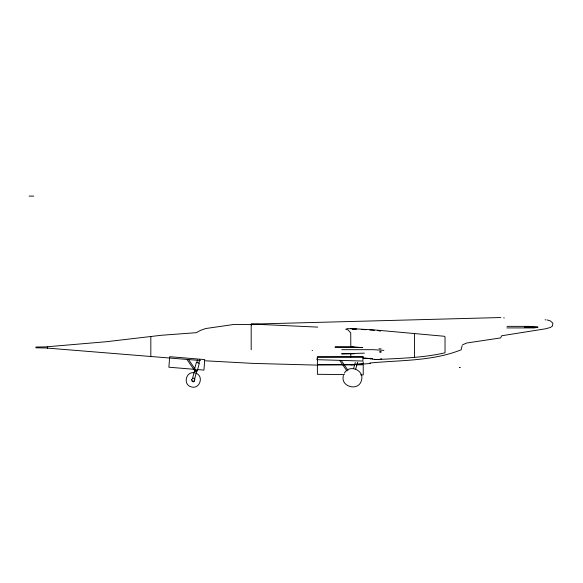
<?xml version="1.0" encoding="UTF-8"?>
<svg xmlns="http://www.w3.org/2000/svg" width="583" height="583" viewBox="0 0 583 583"><rect width="100%" height="100%" fill="white"/><g stroke="black" fill="none" stroke-linecap="round" stroke-linejoin="round"><path stroke-width="0.87" d="M353.619 347.067L334.977 347.038L354.143 347.038L362.764 347.614L350.806 347.096L350.733 332.849L347.84 329.759L345.653 329.278L347.519 328.601L356.789 329.103M169.595 358.356L169.733 356.687L204.786 359.602L204.691 360.768M169.529 359.135L168.866 367.217L193.687 369.258M204.691 360.79L203.926 370.096L197.324 369.556M343.445 375.401C339.904 386.879 358.829 391.951 361.496 380.24C364.674 370.205 349.232 363.807 344.378 373.149M462.144 345.639L461.109 349.822C432.243 361.336 400.339 360.061 369.899 362.998M192.492 378.535L194.671 370.409L196.777 370.97L193.95 381.537L191.836 380.969M196.784 362.546L197.469 359.988M198.876 363.107L199.794 359.696M197.236 370.919L199.306 363.224L196.362 362.437L194.299 370.132L187.194 359.762M353.611 368.543L355.273 362.553M355.703 369.09L357.605 362.24M196.886 370.999C194.598 374.235 193.724 367.56 196.762 370.088M194.62 369.913L195.014 369.644M462.559 344.786L466.691 343.015L500.651 337.914L501.686 335.757L545.134 328.87L550.308 327.508L552.378 326.167L552.895 323.222L550.308 320.876L546.963 319.892M29.15 196.107L33.778 196.107M507.072 326.363L529.124 326.363L537.89 327.143L534.465 327.916L506.824 327.916M260.455 324.447L233.601 324.512L205.668 328.535L200.494 330.379L196.354 332.674L161.178 335.291L106.303 341.725L45.824 346.885L35.935 347.038L35.935 347.811L45.824 347.971L200.494 360.52M380.16 359.092L381.719 358.837M363.245 358.399L372.187 358.713L372.34 359.208L376.931 359.558C399.61 358.312 422.937 357.933 445.026 352.795L445.026 336.77L444.246 336.26L376.21 330.087L350.806 328.55M377.813 359.471L376.931 359.558M350.806 364.943L354.384 364.674M356.169 364.543L370.467 363.471M364.382 353.138L341.609 353.823L354.143 353.823M344.444 374.556L317.392 374.301L317.407 356.993L363.253 356.905L362.786 361.045L316.97 359.682L317.407 356.993L363.245 356.993L363.245 358.625M381.26 351.906L379.569 351.95L381.027 351.972M312.131 350.427L312.605 350.419M251.186 324.133L500.833 317.538M365.206 358.305L372.187 358.713L363.245 357.969M524.438 327.143L537.89 327.143M341.755 349.683L373.63 349.683L383.884 350.376M374.483 359.594L376.21 359.543M354.369 364.827L317.407 364.798L350.806 364.63L363.245 363.69L363.245 361.875M356.155 364.827L363.245 364.82L363.231 374.927L360.564 374.869M317.407 365.133L253.255 363.406L205.668 360.819M256.658 324.286L263.509 324.512M253.255 324.133L317.779 327.114M352.628 329.009L355.127 329.103M352.54 329.016L354.282 329.089M379.008 348.787L381.136 348.874M503.712 317.91L504.273 317.932M365.876 329.694L361.875 329.439M362.094 329.504L363.858 329.621M369.899 329.949L374.395 330.284M378.003 330.627L380.692 330.853L378.097 330.597M251.186 324.002L253.19 324.199M194.503 372.843C185.817 370.81 182.668 384.999 191.377 386.915C199.874 389.612 204.239 375.751 195.706 373.164M545.134 319.754L545.732 319.914M194.409 370.161L195.203 370.373M251.703 325.037L251.186 324.549L251.186 349.756M341.383 360.637L347.978 370.271M339.838 360.607L346.943 370.977M188.746 359.791L194.831 368.682M414.491 333.432L414.491 357.313M370.467 358.268L370.467 358.968M350.806 353.735L350.806 356.993M150.829 336.639L150.829 356.803M47.369 346.586L47.369 348.277M191.588 379.475C193.935 386.959 197.36 374.162 191.588 379.475M460.038 367.53L459.513 367.56L460.038 367.53"/></g></svg>
